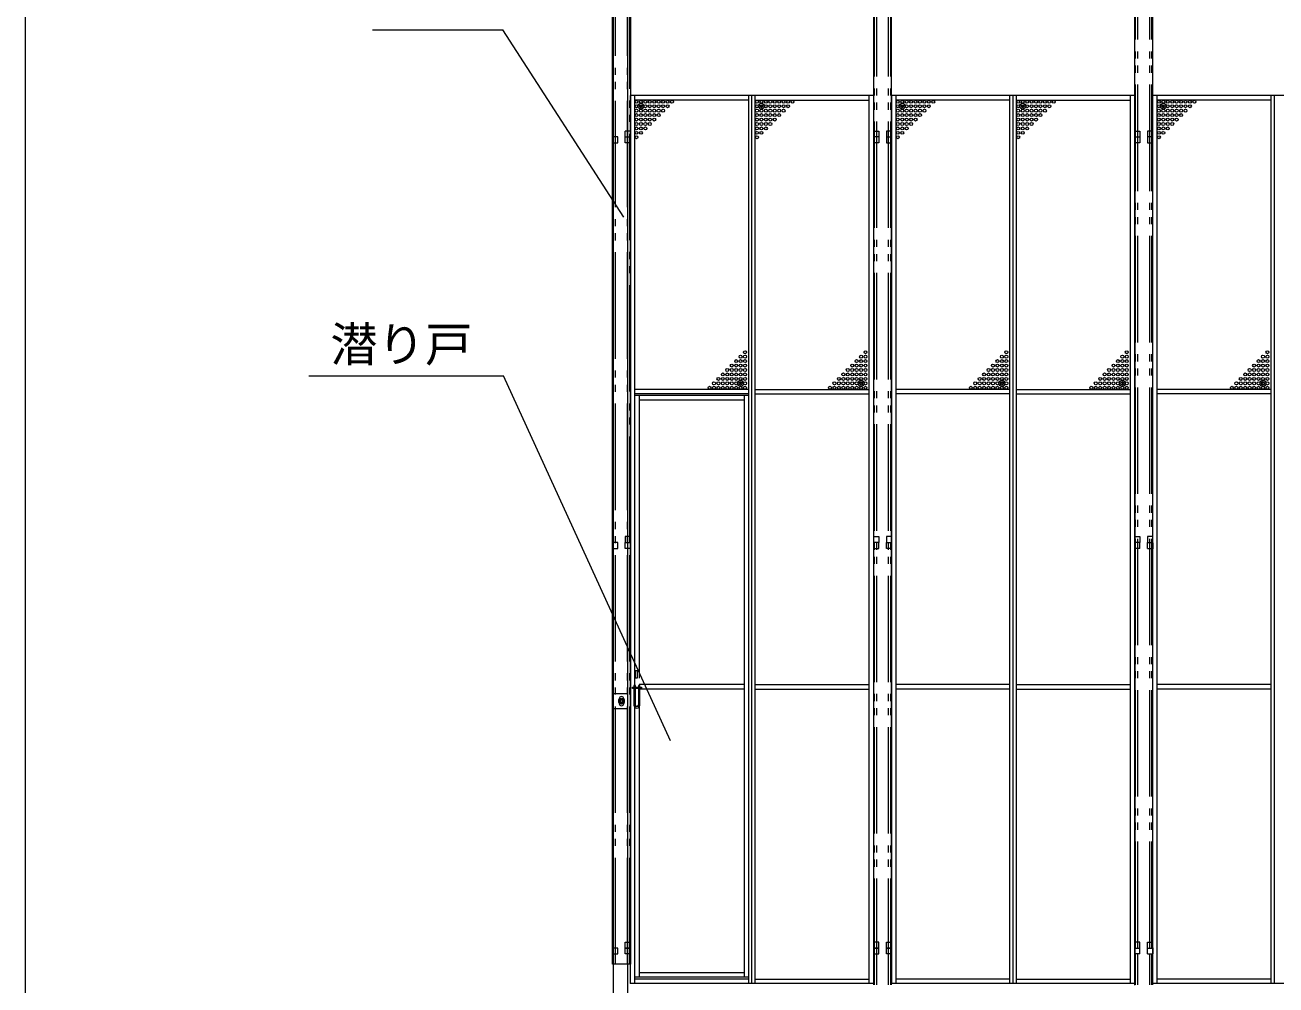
# Model space of a CAD drawing. Units: millimetres, scale not verified. Extents: x -9305 to 9305, y -6415 to 6415.
# Drawn here: x -9305 to -5074, y -3180 to 66 of the extents above; entities that cross this region are included whole.
import ezdxf
from ezdxf.enums import TextEntityAlignment as Align

# ---------------------------------------------------------------- set-up
doc = ezdxf.new("R2010")
doc.units = ezdxf.units.MM
doc.header["$LTSCALE"] = 40
doc.header["$PDMODE"] = 32
doc.header["$PDSIZE"] = 20
doc.linetypes.add('DOUBLE_CHAIN2', pattern=[12.8, 9, -1, 0.6, -0.6, 0.6, -1])
for name, color, linetype, lineweight in [('0-6_CLG-63', 134, 'Continuous', 18), ('0-A_TEXT', 134, 'Continuous', 18), ('0-B_ﾒッｼュﾊﾟﾈﾙ用ﾌﾞﾛッｸ', 134, 'Continuous', 18), ('0-D_図面枠', 134, 'Continuous', 18)]:
    doc.layers.add(name, color=color, linetype=linetype, lineweight=lineweight)
doc.styles.add('ＭＳ ゴシック', font='')
doc.styles.get('ＭＳ ゴシック').set_extended_font_data('MS Gothic')

msp = doc.modelspace()

# ---------------------------------------------------------------- linework, layer by layer
at = {"layer": '0-6_CLG-63'}
for p, q in [((-7315.69, 1179.37), (-7315.69, -3257.28)), ((-7267.09, 1178.48), (-7267.09, -3257.28)), ((-6434.4, -3180.14), (-6434.4, 1039.64)), ((-6374.4, -3180.14), (-6374.4, 1039.64)), ((-5551.11, -3180.36), (-5551.11, 1039.64)), ((-5491.11, -3180.14), (-5491.11, 1039.64)), ((-7317.4, -3110.15), (-7317.4, 564.67)), ((-7257.4, 564.67), (-7257.4, -3110.15)), ((-7257.7, -172.35), (-7257.7, -3175.35)), ((-6434.7, -172.35), (-7257.7, -172.35)), ((-7242.7, -3175.35), (-7242.7, -172.35)), ((-6857.2, -187.35), (-7242.7, -187.35)), ((-6857.2, -3175.35), (-6857.2, -172.35)), ((-6846.2, -3175.35), (-6846.2, -172.35)), ((-6835.2, -3175.35), (-6835.2, -172.35)), ((-6835.2, -187.35), (-6449.7, -187.35)), ((-6449.7, -3175.35), (-6449.7, -172.35)), ((-6434.7, -172.35), (-6434.7, -3175.35)), ((-6374.1, -172.35), (-6374.1, -3175.35)), ((-5551.1, -172.35), (-6374.1, -172.35)), ((-6359.1, -3175.35), (-6359.1, -172.35)), ((-5973.6, -187.35), (-6359.1, -187.35)), ((-5973.6, -3175.35), (-5973.6, -172.35)), ((-5962.6, -3175.35), (-5962.6, -172.35)), ((-5951.6, -3175.35), (-5951.6, -172.35)), ((-5951.6, -187.35), (-5566.1, -187.35)), ((-5566.1, -3175.35), (-5566.1, -172.35)), ((-5551.1, -172.35), (-5551.1, -3175.35)), ((-4668.1, -172.35), (-5491.1, -172.35)), ((-5476.1, -3175.35), (-5476.1, -172.35)), ((-5090.6, -187.35), (-5476.1, -187.35)), ((-5090.6, -3175.35), (-5090.6, -172.35)), ((-5079.6, -3175.35), (-5079.6, -172.35)), ((-7257.7, -292.35), (-7274.7, -292.35)), ((-6374.1, -292.35), (-6391.1, -292.35)), ((-7274.7, -312.35), (-7257.7, -312.35)), ((-6434.4, -335.29), (-6434.4, -315.29)), ((-6391.1, -312.35), (-6374.1, -312.35)), ((-6374.4, -335.29), (-6374.4, -315.29)), ((-5551.11, -312.35), (-5534.1, -312.35)), ((-5534.11, -332.35), (-5551.11, -332.35)), ((-5534.11, -312.35), (-5534.11, -332.35)), ((-5508.11, -312.35), (-5508.11, -332.35)), ((-5508.11, -332.35), (-5491.11, -332.35)), ((-5491.12, -312.35), (-5507.82, -312.35)), ((-5491.11, -335.29), (-5491.11, -315.29)), ((-6857.2, -1166.35), (-7242.7, -1166.35)), ((-6857.2, -1181.35), (-7242.7, -1181.35)), ((-6835.2, -1166.35), (-6449.7, -1166.35)), ((-6835.2, -1181.35), (-6449.7, -1181.35)), ((-5973.6, -1166.35), (-6359.1, -1166.35)), ((-5973.6, -1181.35), (-6359.1, -1181.35)), ((-5951.6, -1166.35), (-5566.1, -1166.35)), ((-5951.6, -1181.35), (-5566.1, -1181.35)), ((-5090.6, -1166.35), (-5476.1, -1166.35)), ((-5090.6, -1181.35), (-5476.1, -1181.35)), ((-6857.6, -1186.98), (-7242.7, -1186.98)), ((-7227.5, -1186.98), (-7227.5, -2142.28)), ((-6872.79, -1201.98), (-7227.5, -1201.98)), ((-6872.79, -1186.98), (-6872.79, -3154.35)), ((-6857.6, -1186.98), (-6857.6, -3154.35)), ((-6417.7, -1683.85), (-6434.7, -1683.85)), ((-6434.4, -1685.22), (-6434.4, -1705.22)), ((-6374.1, -1663.85), (-6391.1, -1663.85)), ((-6374.4, -1685.22), (-6374.4, -1705.22)), ((-5534.11, -1683.85), (-5551.11, -1683.85)), ((-5534.11, -1703.85), (-5534.11, -1683.85)), ((-5508.11, -1703.85), (-5508.11, -1683.85)), ((-5508.11, -1683.85), (-5491.11, -1683.85)), ((-5491.11, -1685.22), (-5491.11, -1705.22)), ((-5534.11, -1703.85), (-5551.11, -1703.85)), ((-5508.11, -1703.85), (-5491.11, -1703.85)), ((-7267.4, -2195.33), (-7317.4, -2195.33)), ((-7267.4, -2195.33), (-7267.4, -2245.33)), ((-7245.67, -2177.74), (-7250.74, -2177.74)), ((-7240.6, -2172.67), (-7230.48, -2172.67)), ((-7230.48, -2177.74), (-7240.6, -2177.74)), ((-6872.79, -2164.57), (-7227.5, -2164.57)), ((-7227.5, -2172.67), (-7227.5, -3154.35)), ((-7225.41, -2172.67), (-7220.34, -2172.67)), ((-6872.79, -2179.57), (-7225.41, -2179.57)), ((-6835.2, -2164.57), (-6449.7, -2164.57)), ((-6835.2, -2179.57), (-6449.7, -2179.57)), ((-5973.6, -2164.57), (-6359.1, -2164.57)), ((-5973.6, -2179.57), (-6359.1, -2179.57)), ((-5951.6, -2164.57), (-5566.1, -2164.57)), ((-5951.6, -2179.57), (-5566.1, -2179.57)), ((-5090.6, -2164.57), (-5476.1, -2164.57)), ((-5090.6, -2179.57), (-5476.1, -2179.57)), ((-7294.9, -2212.33), (-7294.9, -2228.33)), ((-7279.9, -2212.33), (-7279.9, -2228.33)), ((-7317.4, -2245.33), (-7267.4, -2245.33)), ((-6434.4, -3055.15), (-6434.4, -3075.15)), ((-6374.4, -3055.15), (-6374.4, -3075.15)), ((-5551.11, -3055.35), (-5534.11, -3055.35)), ((-5534.11, -3075.35), (-5551.11, -3075.35)), ((-5534.11, -3075.35), (-5534.11, -3055.35)), ((-5508.11, -3075.35), (-5508.11, -3055.35)), ((-5508.11, -3055.35), (-5491.11, -3055.35)), ((-5508.11, -3075.35), (-5491.11, -3075.35)), ((-5491.11, -3055.15), (-5491.11, -3075.15)), ((-6857.6, -3154.35), (-7242.7, -3154.35)), ((-6857.2, -3160.35), (-7242.7, -3160.35)), ((-6872.79, -3139.35), (-7227.5, -3139.35)), ((-6835.2, -3160.35), (-6449.7, -3160.35)), ((-5973.6, -3160.35), (-6359.1, -3160.35)), ((-5951.6, -3160.35), (-5566.1, -3160.35)), ((-5090.6, -3160.35), (-5476.1, -3160.35)), ((-6434.7, -3175.35), (-7257.7, -3175.35)), ((-5551.1, -3175.35), (-6374.1, -3175.35)), ((-4668.1, -3175.35), (-5491.1, -3175.35))]:
    msp.add_line(p, q, dxfattribs=at)
at = {"layer": '0-6_CLG-63', "linetype": 'DOUBLE_CHAIN2'}
for p, q in [((-6432.1, -3180.14), (-6432.1, 1039.64)), ((-6424.4, -3180.14), (-6424.4, 1039.64)), ((-6384.4, -3180.14), (-6384.4, 1039.64)), ((-6376.7, -3180.14), (-6376.7, 1039.64)), ((-5548.81, -3055.15), (-5548.81, 1039.64)), ((-5541.11, -3055.15), (-5541.11, 1039.64)), ((-5501.11, -3055.15), (-5501.11, 1039.64)), ((-5493.41, -3055.15), (-5493.41, 1039.64)), ((-7315.1, -315.29), (-7315.1, 564.67)), ((-7307.4, -3110.15), (-7307.4, 564.67)), ((-7267.4, -3110.15), (-7267.4, 564.67)), ((-7259.7, -1685.22), (-7259.7, 564.67)), ((-7315.1, -3110.15), (-7315.1, -335.29)), ((-7259.7, -3110.15), (-7259.7, -1705.22)), ((-5548.81, -3180.14), (-5548.81, -3075.15)), ((-5541.11, -3180.14), (-5541.11, -3075.15)), ((-5501.11, -3180.14), (-5501.11, -3075.15)), ((-5493.41, -3180.14), (-5493.41, -3075.15)), ((-7257.4, -3110.33), (-7317.4, -3110.33))]:
    msp.add_line(p, q, dxfattribs=at)
at = {"layer": '0-6_CLG-63'}
for points in [[(-7257.4, -332.35), (-7274.7, -332.35), (-7274.7, -292.35)], [(-6434.7, -292.35), (-6417.7, -292.35), (-6417.7, -312.35), (-6434.7, -312.35)], [(-6391.1, -292.35), (-6391.1, -332.35), (-6374.4, -332.35)], [(-5551.1, -292.35), (-5534.1, -292.35), (-5534.1, -312.35)], [(-5491.1, -292.35), (-5508.1, -292.35), (-5508.1, -312.35)], [(-7317.4, -332.35), (-7300.1, -332.35), (-7300.1, -312.35), (-7317.4, -312.35)], [(-6417.7, -312.35), (-6417.7, -332.35), (-6434.4, -332.35)], [(-7317.4, -1703.85), (-7300.1, -1703.85), (-7300.1, -1683.85), (-7317.4, -1683.85)], [(-7257.7, -1663.85), (-7274.7, -1663.85), (-7274.7, -1683.85), (-7257.7, -1683.85)], [(-7257.4, -1703.85), (-7274.7, -1703.85), (-7274.7, -1683.85)], [(-6434.7, -1663.85), (-6417.7, -1663.85), (-6417.7, -1683.85)], [(-6434.4, -1703.85), (-6417.7, -1703.85), (-6417.7, -1683.85), (-6434.4, -1683.85)], [(-6391.1, -1663.85), (-6391.1, -1683.85), (-6374.1, -1683.85)], [(-6374.4, -1703.85), (-6391.1, -1703.85), (-6391.1, -1683.85), (-6374.4, -1683.85)], [(-5551.1, -1663.85), (-5534.1, -1663.85), (-5534.1, -1683.85), (-5551.1, -1683.85)], [(-5491.1, -1663.85), (-5508.1, -1663.85), (-5508.1, -1683.85)], [(-7250.74, -2177.74), (-7250.74, -2172.67), (-7245.67, -2172.67)], [(-7240.6, -2233.45), (-7240.6, -2167.61), (-7245.67, -2167.61), (-7245.67, -2233.45)], [(-7225.41, -2233.45), (-7225.41, -2167.61), (-7230.48, -2167.61), (-7230.48, -2233.45)], [(-7220.34, -2172.67), (-7220.34, -2177.74), (-7225.41, -2177.74)], [(-7257.7, -3055.35), (-7274.7, -3055.35), (-7274.7, -3035.35), (-7257.7, -3035.35)], [(-6434.7, -3055.35), (-6417.7, -3055.35), (-6417.7, -3035.35), (-6434.7, -3035.35)], [(-6374.1, -3055.35), (-6391.1, -3055.35), (-6391.1, -3035.35), (-6374.1, -3035.35)], [(-5551.1, -3055.35), (-5534.1, -3055.35), (-5534.1, -3035.35), (-5551.1, -3035.35)], [(-5508.1, -3055.35), (-5508.1, -3035.35), (-5491.1, -3035.35)], [(-7317.4, -3075.35), (-7300.1, -3075.35), (-7300.1, -3055.35), (-7317.4, -3055.35)], [(-7257.4, -3075.35), (-7274.7, -3075.35), (-7274.7, -3055.35), (-7257.4, -3055.35)], [(-6434.4, -3075.35), (-6417.7, -3075.35), (-6417.7, -3055.35), (-6434.4, -3055.35)], [(-6374.4, -3075.35), (-6391.1, -3075.35), (-6391.1, -3055.35), (-6374.4, -3055.35)]]:
    msp.add_lwpolyline(points, dxfattribs=at)
for points in [[(-7234.53, -2116.96), (-7234.53, -2142.28), (-7239.59, -2142.28), (-7239.59, -2116.96)], [(-7295.9, -2225.1), (-7295.9, -2215.28), (-7287.4, -2210.38), (-7278.9, -2215.28), (-7278.9, -2225.1), (-7287.4, -2230.01)]]:
    msp.add_lwpolyline(points, close=True, dxfattribs=at)
for radius in [8.5, 5, 5, 4.19]:
    msp.add_circle((-7287.4, -2220.19), radius, dxfattribs=at)
for centre, radius, start, end in [((-7287.4, -2212.33), 7.5, 0, 180), ((-7287.4, -2228.33), 7.5, 180, 0), ((-7287.4, -2228.33), 7.5, 180, 0), ((-7235.54, -2233.45), 10.13, 180, 0), ((-7235.54, -2233.45), 5.06, 180, 0)]:
    msp.add_arc(centre, radius, start, end, dxfattribs=at)
at = {"layer": '0-A_TEXT'}
for p, q in [((-8129.01, 49.47), (-7688.83, 49.47)), ((-7279.25, -583.87), (-7688.83, 49.47)), ((-8344.84, -1120.24), (-7686.06, -1120.24)), ((-7121.82, -2354.25), (-7686.06, -1120.24))]:
    msp.add_line(p, q, dxfattribs=at)
at = {"layer": '0-B_ﾒッｼュﾊﾟﾈﾙ用ﾌﾞﾛッｸ'}
for centre in [(-7236.7, -193.35), (-7236.7, -208.35), (-7221.7, -193.35), (-7221.7, -208.35), (-7206.7, -193.35), (-7206.7, -208.35), (-7191.7, -193.35), (-7191.7, -208.35), (-7176.7, -193.35), (-7176.7, -208.35), (-7161.7, -193.35), (-7161.7, -208.35), (-7146.7, -193.35), (-7146.7, -208.35), (-7131.7, -193.35), (-7131.7, -208.35), (-7116.7, -193.35), (-6829.2, -193.35), (-6829.2, -208.35), (-6814.2, -193.35), (-6814.2, -208.35), (-6799.2, -193.35), (-6799.2, -208.35), (-6784.2, -193.35), (-6784.2, -208.35), (-6769.2, -193.35), (-6769.2, -208.35), (-6754.2, -193.35), (-6754.2, -208.35), (-6739.2, -193.35), (-6739.2, -208.35), (-6724.2, -193.35), (-6724.2, -208.35), (-6709.2, -193.35), (-6353.1, -193.35), (-6353.1, -208.35), (-6338.1, -193.35), (-6338.1, -208.35), (-6323.1, -193.35), (-6323.1, -208.35), (-6308.1, -193.35), (-6308.1, -208.35), (-6293.1, -193.35), (-6293.1, -208.35), (-6278.1, -193.35), (-6278.1, -208.35), (-6263.1, -193.35), (-6263.1, -208.35), (-6248.1, -193.35), (-6248.1, -208.35), (-6233.1, -193.35), (-5945.6, -193.35), (-5945.6, -208.35), (-5930.6, -193.35), (-5930.6, -208.35), (-5915.6, -193.35), (-5915.6, -208.35), (-5900.6, -193.35), (-5900.6, -208.35), (-5885.6, -193.35), (-5885.6, -208.35), (-5870.6, -193.35), (-5870.6, -208.35), (-5855.6, -193.35), (-5855.6, -208.35), (-5840.6, -193.35), (-5840.6, -208.35), (-5825.6, -193.35), (-5470.1, -193.35), (-5470.1, -208.35), (-5455.1, -193.35), (-5455.1, -208.35), (-5440.1, -193.35), (-5440.1, -208.35), (-5425.1, -193.35), (-5425.1, -208.35), (-5410.1, -193.35), (-5410.1, -208.35), (-5395.1, -193.35), (-5395.1, -208.35), (-5380.1, -193.35), (-5380.1, -208.35), (-5365.1, -193.35), (-5365.1, -208.35), (-5350.1, -193.35), (-7236.7, -223.35), (-7236.7, -238.35), (-7236.7, -253.35), (-7221.7, -223.35), (-7221.7, -238.35), (-7221.7, -253.35), (-7206.7, -223.35), (-7206.7, -238.35), (-7206.7, -253.35), (-7191.7, -223.35), (-7191.7, -238.35), (-7191.7, -253.35), (-7176.7, -223.35), (-7176.7, -238.35), (-7176.7, -253.35), (-7161.7, -223.35), (-7161.7, -238.35), (-7146.7, -223.35), (-6829.2, -223.35), (-6829.2, -238.35), (-6829.2, -253.35), (-6814.2, -223.35), (-6814.2, -238.35), (-6814.2, -253.35), (-6799.2, -223.35), (-6799.2, -238.35), (-6799.2, -253.35), (-6784.2, -223.35), (-6784.2, -238.35), (-6784.2, -253.35), (-6769.2, -223.35), (-6769.2, -238.35), (-6769.2, -253.35), (-6754.2, -223.35), (-6754.2, -238.35), (-6739.2, -223.35), (-6353.1, -223.35), (-6353.1, -238.35), (-6353.1, -253.35), (-6338.1, -223.35), (-6338.1, -238.35), (-6338.1, -253.35), (-6323.1, -223.35), (-6323.1, -238.35), (-6323.1, -253.35), (-6308.1, -223.35), (-6308.1, -238.35), (-6308.1, -253.35), (-6293.1, -223.35), (-6293.1, -238.35), (-6293.1, -253.35), (-6278.1, -223.35), (-6278.1, -238.35), (-6263.1, -223.35), (-5945.6, -223.35), (-5945.6, -238.35), (-5945.6, -253.35), (-5930.6, -223.35), (-5930.6, -238.35), (-5930.6, -253.35), (-5915.6, -223.35), (-5915.6, -238.35), (-5915.6, -253.35), (-5900.6, -223.35), (-5900.6, -238.35), (-5900.6, -253.35), (-5885.6, -223.35), (-5885.6, -238.35), (-5885.6, -253.35), (-5870.6, -223.35), (-5870.6, -238.35), (-5855.6, -223.35), (-5470.1, -223.35), (-5470.1, -238.35), (-5470.1, -253.35), (-5455.1, -223.35), (-5455.1, -238.35), (-5455.1, -253.35), (-5440.1, -223.35), (-5440.1, -238.35), (-5440.1, -253.35), (-5425.1, -223.35), (-5425.1, -238.35), (-5425.1, -253.35), (-5410.1, -223.35), (-5410.1, -238.35), (-5410.1, -253.35), (-5395.1, -223.35), (-5395.1, -238.35), (-5380.1, -223.35), (-7236.7, -268.35), (-7236.7, -283.35), (-7236.7, -298.35), (-7221.7, -268.35), (-7221.7, -283.35), (-7221.7, -298.35), (-7206.7, -268.35), (-7206.7, -283.35), (-7191.7, -268.35), (-6829.2, -268.35), (-6829.2, -283.35), (-6829.2, -298.35), (-6814.2, -268.35), (-6814.2, -283.35), (-6814.2, -298.35), (-6799.2, -268.35), (-6799.2, -283.35), (-6784.2, -268.35), (-6353.1, -268.35), (-6353.1, -283.35), (-6353.1, -298.35), (-6338.1, -268.35), (-6338.1, -283.35), (-6338.1, -298.35), (-6323.1, -268.35), (-6323.1, -283.35), (-6308.1, -268.35), (-5945.6, -268.35), (-5945.6, -283.35), (-5945.6, -298.35), (-5930.6, -268.35), (-5930.6, -283.35), (-5930.6, -298.35), (-5915.6, -268.35), (-5915.6, -283.35), (-5900.6, -268.35), (-5470.1, -268.35), (-5470.1, -283.35), (-5470.1, -298.35), (-5455.1, -268.35), (-5455.1, -283.35), (-5455.1, -298.35), (-5440.1, -268.35), (-5440.1, -283.35), (-5425.1, -268.35), (-7236.7, -313.35), (-6829.2, -313.35), (-6353.1, -313.35), (-5945.6, -313.35), (-5470.1, -313.35), (-6884.7, -1055.35), (-6869.7, -1040.35), (-6869.7, -1055.35), (-6477.2, -1055.35), (-6462.2, -1040.35), (-6462.2, -1055.35), (-6001.1, -1055.35), (-5986.1, -1040.35), (-5986.1, -1055.35), (-5593.6, -1055.35), (-5578.6, -1040.35), (-5578.6, -1055.35), (-5118.1, -1055.35), (-5103.1, -1040.35), (-5103.1, -1055.35), (-6929.7, -1100.35), (-6914.7, -1085.35), (-6914.7, -1100.35), (-6899.7, -1070.35), (-6899.7, -1085.35), (-6899.7, -1100.35), (-6884.7, -1070.35), (-6884.7, -1085.35), (-6884.7, -1100.35), (-6869.7, -1070.35), (-6869.7, -1085.35), (-6869.7, -1100.35), (-6522.2, -1100.35), (-6507.2, -1085.35), (-6507.2, -1100.35), (-6492.2, -1070.35), (-6492.2, -1085.35), (-6492.2, -1100.35), (-6477.2, -1070.35), (-6477.2, -1085.35), (-6477.2, -1100.35), (-6462.2, -1070.35), (-6462.2, -1085.35), (-6462.2, -1100.35), (-6046.1, -1100.35), (-6031.1, -1085.35), (-6031.1, -1100.35), (-6016.1, -1070.35), (-6016.1, -1085.35), (-6016.1, -1100.35), (-6001.1, -1070.35), (-6001.1, -1085.35), (-6001.1, -1100.35), (-5986.1, -1070.35), (-5986.1, -1085.35), (-5986.1, -1100.35), (-5638.6, -1100.35), (-5623.6, -1085.35), (-5623.6, -1100.35), (-5608.6, -1070.35), (-5608.6, -1085.35), (-5608.6, -1100.35), (-5593.6, -1070.35), (-5593.6, -1085.35), (-5593.6, -1100.35), (-5578.6, -1070.35), (-5578.6, -1085.35), (-5578.6, -1100.35), (-5163.1, -1100.35), (-5148.1, -1085.35), (-5148.1, -1100.35), (-5133.1, -1070.35), (-5133.1, -1085.35), (-5133.1, -1100.35), (-5118.1, -1070.35), (-5118.1, -1085.35), (-5118.1, -1100.35), (-5103.1, -1070.35), (-5103.1, -1085.35), (-5103.1, -1100.35), (-6974.7, -1145.35), (-6959.7, -1130.35), (-6959.7, -1145.35), (-6944.7, -1115.35), (-6944.7, -1130.35), (-6944.7, -1145.35), (-6929.7, -1115.35), (-6929.7, -1130.35), (-6929.7, -1145.35), (-6914.7, -1115.35), (-6914.7, -1130.35), (-6914.7, -1145.35), (-6899.7, -1115.35), (-6899.7, -1130.35), (-6899.7, -1145.35), (-6884.7, -1115.35), (-6884.7, -1130.35), (-6884.7, -1145.35), (-6869.7, -1115.35), (-6869.7, -1130.35), (-6869.7, -1145.35), (-6567.2, -1145.35), (-6552.2, -1130.35), (-6552.2, -1145.35), (-6537.2, -1115.35), (-6537.2, -1130.35), (-6537.2, -1145.35), (-6522.2, -1115.35), (-6522.2, -1130.35), (-6522.2, -1145.35), (-6507.2, -1115.35), (-6507.2, -1130.35), (-6507.2, -1145.35), (-6492.2, -1115.35), (-6492.2, -1130.35), (-6492.2, -1145.35), (-6477.2, -1115.35), (-6477.2, -1130.35), (-6477.2, -1145.35), (-6462.2, -1115.35), (-6462.2, -1130.35), (-6462.2, -1145.35), (-6091.1, -1145.35), (-6076.1, -1130.35), (-6076.1, -1145.35), (-6061.1, -1115.35), (-6061.1, -1130.35), (-6061.1, -1145.35), (-6046.1, -1115.35), (-6046.1, -1130.35), (-6046.1, -1145.35), (-6031.1, -1115.35), (-6031.1, -1130.35), (-6031.1, -1145.35), (-6016.1, -1115.35), (-6016.1, -1130.35), (-6016.1, -1145.35), (-6001.1, -1115.35), (-6001.1, -1130.35), (-6001.1, -1145.35), (-5986.1, -1115.35), (-5986.1, -1130.35), (-5986.1, -1145.35), (-5683.6, -1145.35), (-5668.6, -1130.35), (-5668.6, -1145.35), (-5653.6, -1115.35), (-5653.6, -1130.35), (-5653.6, -1145.35), (-5638.6, -1115.35), (-5638.6, -1130.35), (-5638.6, -1145.35), (-5623.6, -1115.35), (-5623.6, -1130.35), (-5623.6, -1145.35), (-5608.6, -1115.35), (-5608.6, -1130.35), (-5608.6, -1145.35), (-5593.6, -1115.35), (-5593.6, -1130.35), (-5593.6, -1145.35), (-5578.6, -1115.35), (-5578.6, -1130.35), (-5578.6, -1145.35), (-5208.1, -1145.35), (-5193.1, -1130.35), (-5193.1, -1145.35), (-5178.1, -1115.35), (-5178.1, -1130.35), (-5178.1, -1145.35), (-5163.1, -1115.35), (-5163.1, -1130.35), (-5163.1, -1145.35), (-5148.1, -1115.35), (-5148.1, -1130.35), (-5148.1, -1145.35), (-5133.1, -1115.35), (-5133.1, -1130.35), (-5133.1, -1145.35), (-5118.1, -1115.35), (-5118.1, -1130.35), (-5118.1, -1145.35), (-5103.1, -1115.35), (-5103.1, -1130.35), (-5103.1, -1145.35), (-6989.7, -1160.35), (-6974.7, -1160.35), (-6959.7, -1160.35), (-6944.7, -1160.35), (-6929.7, -1160.35), (-6914.7, -1160.35), (-6899.7, -1160.35), (-6884.7, -1160.35), (-6869.7, -1160.35), (-6582.2, -1160.35), (-6567.2, -1160.35), (-6552.2, -1160.35), (-6537.2, -1160.35), (-6522.2, -1160.35), (-6507.2, -1160.35), (-6492.2, -1160.35), (-6477.2, -1160.35), (-6462.2, -1160.35), (-6106.1, -1160.35), (-6091.1, -1160.35), (-6076.1, -1160.35), (-6061.1, -1160.35), (-6046.1, -1160.35), (-6031.1, -1160.35), (-6016.1, -1160.35), (-6001.1, -1160.35), (-5986.1, -1160.35), (-5698.6, -1160.35), (-5683.6, -1160.35), (-5668.6, -1160.35), (-5653.6, -1160.35), (-5638.6, -1160.35), (-5623.6, -1160.35), (-5608.6, -1160.35), (-5593.6, -1160.35), (-5578.6, -1160.35), (-5223.1, -1160.35), (-5208.1, -1160.35), (-5193.1, -1160.35), (-5178.1, -1160.35), (-5163.1, -1160.35), (-5148.1, -1160.35), (-5133.1, -1160.35), (-5118.1, -1160.35), (-5103.1, -1160.35)]:
    msp.add_circle(centre, 5, dxfattribs=at)
for p in [(-7221.7, -208.35), (-6814.2, -208.35), (-6338.1, -208.35), (-5930.6, -208.35), (-5455.1, -208.35), (-6884.7, -1145.35), (-6477.2, -1145.35), (-6001.1, -1145.35), (-5593.6, -1145.35), (-5118.1, -1145.35)]:
    msp.add_point(p, dxfattribs=at)
at = {"layer": '0-D_図面枠'}
msp.add_lwpolyline([(-9304.61, -6414.98), (9304.61, -6414.98), (9304.61, 6414.98), (-9304.61, 6414.98)], close=True, dxfattribs=at)

# ---------------------------------------------------------------- texts
at = {"layer": '0-A_TEXT', "style": 'ＭＳ ゴシック'}
msp.add_text('潜り戸', height=117.3, dxfattribs=at).set_placement((-8272.06, -1107.6), align=Align.BOTTOM_LEFT)

doc.saveas('drawing.dxf')
